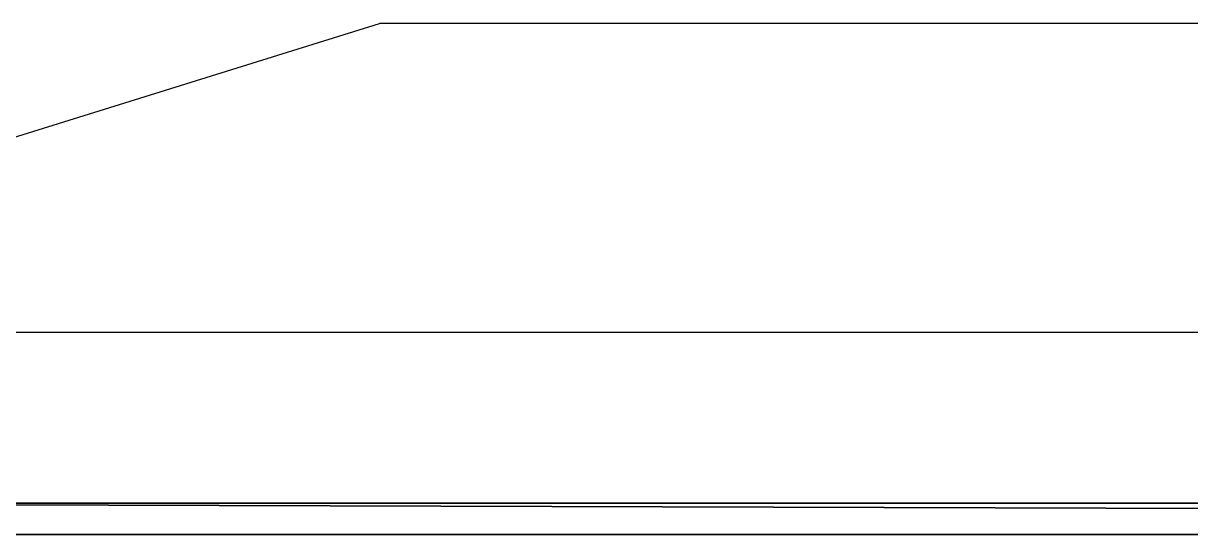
# Model space of a CAD drawing. Extents: x -41 to 47, y -35.8 to 51.3.
# Drawn here: x -25.54 to -18.5, y 48.2 to 51.29 of the extents above; entities that cross this region are included whole.
import ezdxf

# ---------------------------------------------------------------- set-up
doc = ezdxf.new("R2010")
doc.units = 0
doc.header["$MEASUREMENT"] = 0
doc.layers.add('PYDXF', color=8, linetype='CONTINUOUS')

msp = doc.modelspace()

# ---------------------------------------------------------------- linework, layer by layer
at = {"layer": 'PYDXF'}
for p, q in [((-29.3642, 49.4256), (-23.392, 51.2863)), ((33.0058, 51.2863), (-23.392, 51.2863)), ((-29.3642, 49.4256), (38.1986, 49.4256)), ((32.3415, 48.3973), (-28.8212, 48.3944)), ((32.3415, 48.2073), (-28.8212, 48.3944)), ((32.3421, 48.3973), (-28.8206, 48.3944)), ((-28.8206, 48.3944), (32.3415, 48.3973)), ((-28.8206, 48.3944), (32.3421, 48.2073)), ((-28.8211, 48.2044), (32.3415, 48.2073)), ((-28.8211, 48.2044), (32.3421, 48.2073)), ((32.3421, 48.2073), (-28.8206, 48.2044))]:
    msp.add_line(p, q, dxfattribs=at)

doc.saveas('drawing.dxf')
